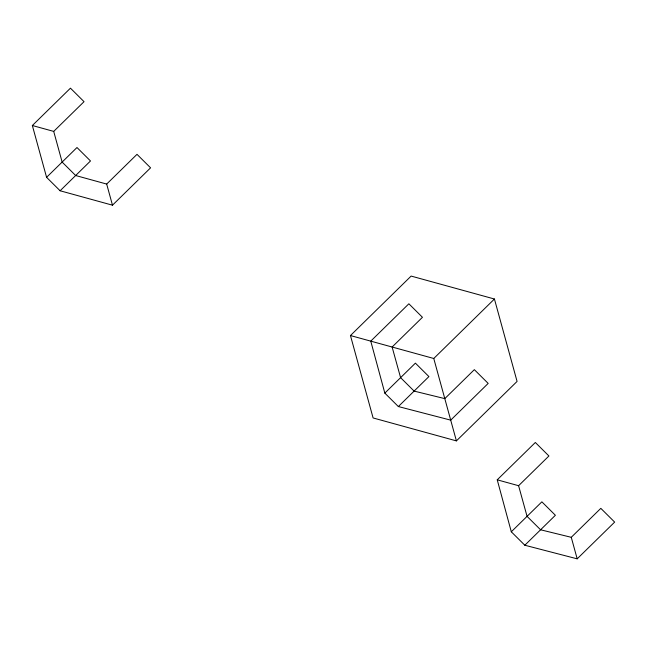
<?xml version="1.0" encoding="UTF-8"?>
<svg xmlns="http://www.w3.org/2000/svg" width="647" height="647" viewBox="0 0 647 647"><rect width="100%" height="100%" fill="white"/><g stroke="black" fill="none" stroke-linecap="round" stroke-linejoin="round"><path stroke-width="0.97" d="M32.35 125.518L70.45 88.17L84.037 101.676L53.709 131.398L32.35 125.518L46.584 177.327L60.106 190.768L112.481 205.188L150.581 167.832L137.002 154.334L106.682 184.063L75.659 175.523L62.144 162.082L53.709 131.398M46.584 177.327L76.985 147.524L90.499 160.966L60.106 190.768M350.456 335.55L411.128 276.075L494.429 299.011L517.074 381.423L456.41 440.89L373.101 417.954L350.456 335.55L433.765 358.487L456.41 440.89M384.828 393.109L415.398 363.145L428.912 376.586L398.35 406.551L384.828 393.109L370.763 341.139L408.864 303.791L422.451 317.297L392.122 347.027L400.598 377.654L414.112 391.095L444.796 398.625L474.348 369.655L488.178 383.412L450.708 420.146L398.35 406.551M433.765 358.487L494.429 299.011M497.236 479.823L535.336 442.475L548.923 455.981L518.595 485.711L497.236 479.823L511.3 531.794L524.822 545.235L577.181 558.83L614.65 522.097L600.82 508.348L571.269 537.309L540.585 529.788L527.062 516.346L518.595 485.711M511.3 531.794L541.871 501.837L555.385 515.271L524.822 545.235M571.269 537.309L577.181 558.83M106.682 184.063L112.481 205.188"/></g></svg>
